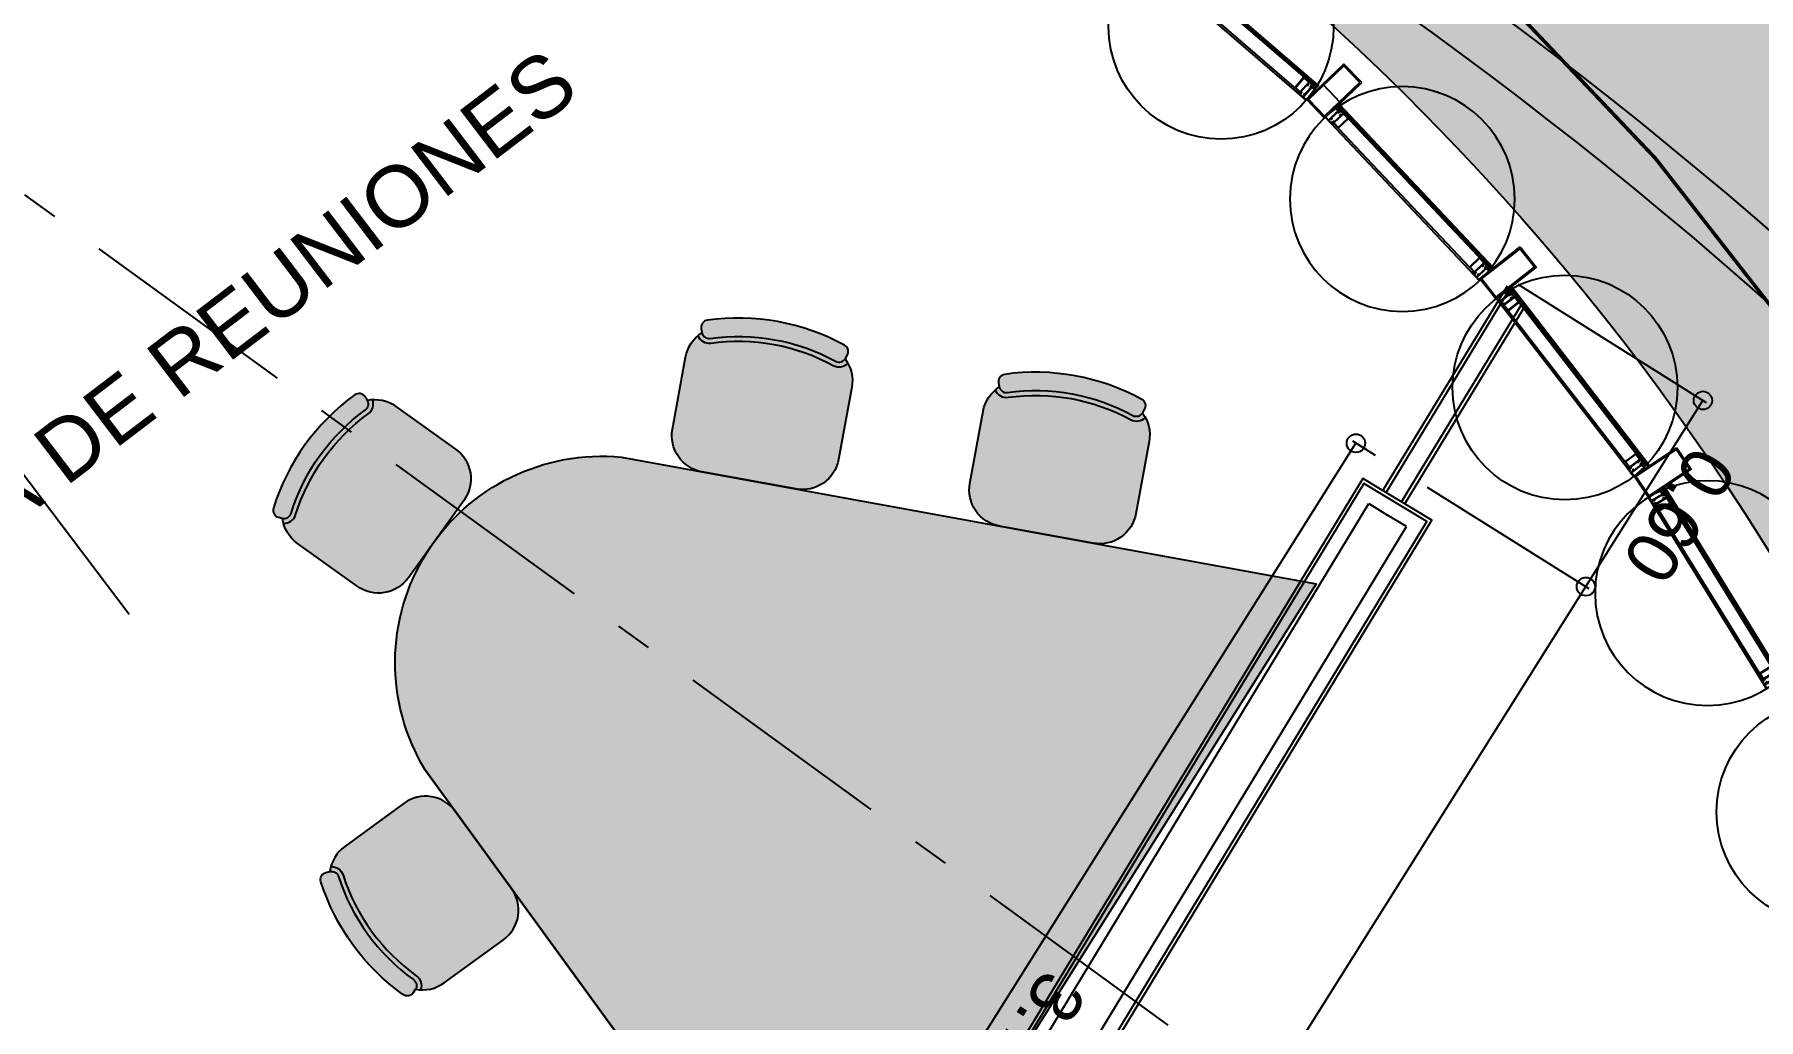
# Model space of a CAD drawing. Header units: millimetres. Extents: x 837300 to 838100, y 1173100 to 1173878.
# Drawn here: x 837879.922 to 837884.618, y 1173321.313 to 1173323.999 of the extents above; entities that cross this region are included whole.
import ezdxf

# ---------------------------------------------------------------- set-up
doc = ezdxf.new("R2010")
doc.units = ezdxf.units.MM
for name, pattern in [('HIDDEN', [0.375, 0.25, -0.125]), ('OLD-ANT-PLANTAS PROPUESTAS$0$KCIG-XR-ESTRUCTURA$0$ACAD_ISO10W100', [18, 12, -3, 0, -3]), ('OLD-ANT-PLANTAS PROPUESTAS$0$KCIG-XR-ESTRUCTURA$0$PHANTOM2', [1.25, 0.625, -0.125, 0.125, -0.125, 0.125, -0.125])]:
    doc.linetypes.add(name, pattern=pattern)
for name, color, linetype in [('.', 255, 'Continuous'), ('EE-CARPETA 51', 250, 'HIDDEN'), ('INT-MUEBLES', 251, 'Continuous'), ('INT-TEXTO', 3, 'Continuous'), ('INT-VIDRIO', 1, 'Continuous'), ('INT_COTAS 100', 2, 'Continuous'), ('INT_REVESTIMIENTO', 1, 'Continuous'), ('KCIG-AP-DW-XR-VENTANERIA$0$A-A PERFIL ESTRUCTURAL VENTANERIA', 1, 'Continuous'), ('OLD-ANT-PLANTAS PROPUESTAS$0$A-BORDE DE LOSA PERFIL IPE', 2, 'Continuous'), ('OLD-ANT-PLANTAS PROPUESTAS$0$A-EJES', 251, 'OLD-ANT-PLANTAS PROPUESTAS$0$KCIG-XR-ESTRUCTURA$0$ACAD_ISO10W100'), ('OLD-ANT-PLANTAS PROPUESTAS$0$A-ESTRUCTURA', 5, 'Continuous'), ('OLD-ANT-PLANTAS PROPUESTAS$0$A-FONDO_250', 250, 'Continuous'), ('OLD-ANT-PLANTAS PROPUESTAS$0$A-FONDO_253', 253, 'Continuous'), ('OLD-ANT-PLANTAS PROPUESTAS$0$KCIG-AP-DW-XR-VENTANERIA$0$A-A BORDILLO', 1, 'Continuous'), ('OLD-ANT-PLANTAS PROPUESTAS$0$KCIG-XR-ESTRUCTURA$0$A-estructura', 5, 'Continuous'), ('OLD-ANT-PLANTAS PROPUESTAS$0$KCIG-XR-ESTRUCTURA$0$G-LINEA DE EJE', 1, 'OLD-ANT-PLANTAS PROPUESTAS$0$KCIG-XR-ESTRUCTURA$0$PHANTOM2')]:
    doc.layers.add(name, color=color, linetype=linetype)
doc.styles.add('ARIAL', font='arial.ttf')
doc.styles.add('OLD-ANT-PLANTAS PROPUESTAS$0$2-100', font='arial.ttf', dxfattribs={"height": 0.26})
doc.dimstyles.new('Cotas100', dxfattribs={"dimtxt": 0.14, "dimasz": 0.1, "dimexe": 0.01, "dimexo": 0.01, "dimgap": 0.04, "dimtad": 1, "dimzin": 1, "dimdsep": 46, "dimtxsty": 'ARIAL', "dimblk": 'SMALL', "dimcen": 0.3, "dimclrd": 2, "dimclre": 2, "dimclrt": 1, "dimazin": 2, "dimtfac": 1, "dimtofl": 0, "dimtmove": 0, "dimatfit": 3, "dimldrblk": 'OBLIQUE', "dimfxl": 1, "dimtolj": 1, "dimlwd": -1, "dimlwe": -1, "dimarcsym": 0})
pattern_1 = [(360, (-849.747, 1687.621), (9e-16, 6.985), [5.08, -1.905]), (90, (-849.747, 1687.621), (-6.985, 9e-16), [5.08, -1.905])]
pattern_2 = [(9e-12, (-849.822, 1688.314), (-1e-12, 6.985), [5.08, -1.905]), (90, (-849.822, 1688.314), (-6.985, -1e-12), [5.08, -1.905])]
pattern_3 = [(9e-12, (-850.432, 1688.314), (-1e-12, 6.985), [5.08, -1.905]), (90, (-850.432, 1688.314), (-6.985, -1e-12), [5.08, -1.905])]

# ---------------------------------------------------------------- blocks, each defined once
blk = doc.blocks.new('_Small')
at = {"color": 0, "linetype": 'ByBlock', "lineweight": -2}
blk.add_circle((0, 0), 0.25, dxfattribs=at)
blk = doc.blocks.new('*D455')
at = {"layer": 'Defpoints', "color": 0, "transparency": 16777216}
for p in [(461.7727, 2.5641), (462.213, 2.2873), (459.8913, -0.6253, 0)]:
    blk.add_point(p, dxfattribs=at)
at = {"layer": 'INT_COTAS 100', "color": 2, "transparency": 16777216}
for p, q in [((461.7811, 2.5587), (462.2215, 2.282)), ((460.2436, -0.8467), (462.213, 2.2873)), ((459.8998, -0.6307), (460.2521, -0.8521))]:
    blk.add_line(p, q, dxfattribs=at)
at = {"layer": 'INT_COTAS 100', "color": 2, "transparency": 16777216, "xscale": 0.1, "yscale": 0.1, "zscale": 0.1}
for p, rotation in [((462.213, 2.2873), 57.85492769684576), ((460.2436, -0.8467), 237.8549276968458)]:
    blk.add_blockref('_Small', p, dxfattribs=dict(at, rotation=rotation))
at = {"layer": 'INT_COTAS 100', "color": 1, "transparency": 16777216, "insert": (461.3228, 0.661), "char_height": 0.14, "attachment_point": 5, "rotation": 237.8549, "style": 'ARIAL'}
blk.add_mtext('\\A1;3.70', dxfattribs=at)
blk = doc.blocks.new('_Oblique')
at = {"color": 0, "linetype": 'ByBlock', "lineweight": -2}
blk.add_line((-0.5, -0.5), (0.5, 0.5), dxfattribs=at)
blk = doc.blocks.new('*D456')
at = {"layer": 'Defpoints', "color": 0, "transparency": 16777216}
for p in [(462.0196, 3.1168, 0), (462.532, 2.7948), (461.7727, 2.5641, 0)]:
    blk.add_point(p, dxfattribs=at)
at = {"layer": 'INT_COTAS 100', "color": 2, "transparency": 16777216}
for p, q in [((462.028, 3.1115), (462.5404, 2.7895)), ((462.213, 2.2873), (462.532, 2.7948)), ((461.7811, 2.5587), (462.2215, 2.282))]:
    blk.add_line(p, q, dxfattribs=at)
at = {"layer": 'INT_COTAS 100', "color": 2, "transparency": 16777216, "xscale": 0.1, "yscale": 0.1, "zscale": 0.1}
for p, rotation in [((462.532, 2.7948), 57.85492769684576), ((462.213, 2.2873), 237.8549276968458)]:
    blk.add_blockref('_Small', p, dxfattribs=dict(at, rotation=rotation))
at = {"layer": 'INT_COTAS 100', "color": 1, "transparency": 16777216, "insert": (462.4669, 2.4818), "char_height": 0.14, "attachment_point": 5, "rotation": 237.8549, "style": 'ARIAL'}
blk.add_mtext('\\A1;0.60', dxfattribs=at)
blk = doc.blocks.new('*D459')
at = {"layer": 'Defpoints', "color": 0, "transparency": 16777216}
for p in [(461.5867, 2.6783), (461.6484, 2.6396, 0), (459.8396, -0.593, 0)]:
    blk.add_point(p, dxfattribs=at)
at = {"layer": 'INT_COTAS 100', "color": 2, "transparency": 16777216}
for p, q in [((459.6184, -0.454), (461.5867, 2.6783)), ((461.6399, 2.6449), (461.5783, 2.6837)), ((459.8312, -0.5877), (459.6099, -0.4486))]:
    blk.add_line(p, q, dxfattribs=at)
at = {"layer": 'INT_COTAS 100', "color": 2, "transparency": 16777216, "xscale": 0.1, "yscale": 0.1, "zscale": 0.1}
for p, rotation in [((461.5867, 2.6783), 57.85492771523883), ((459.6184, -0.454), 237.8549277152389)]:
    blk.add_blockref('_Small', p, dxfattribs=dict(at, rotation=rotation))
at = {"layer": 'INT_COTAS 100', "color": 1, "transparency": 16777216, "insert": (460.697, 1.0528), "char_height": 0.14, "attachment_point": 5, "rotation": 237.8549, "style": 'ARIAL'}
blk.add_mtext('\\A1;3.70', dxfattribs=at)
blk = doc.blocks.new('*D494')
at = {"layer": 'Defpoints', "color": 0, "transparency": 16777216}
for p in [(456.4178, 1.2469, 0), (458.1453, 0.8401), (458.0835, 0.5516)]:
    blk.add_point(p, dxfattribs=at)
at = {"layer": 'INT_COTAS 100', "color": 2, "transparency": 16777216}
for p, q in [((456.4157, 1.2371), (456.3464, 0.9137)), ((456.3485, 0.9235), (458.0835, 0.5516)), ((458.1432, 0.8303), (458.0814, 0.5418))]:
    blk.add_line(p, q, dxfattribs=at)
at = {"layer": 'INT_COTAS 100', "color": 2, "transparency": 16777216, "xscale": 0.1, "yscale": 0.1, "zscale": 0.1}
for p, rotation in [((456.3485, 0.9235), 167.900735937393), ((458.0835, 0.5516), 347.9007359373929)]:
    blk.add_blockref('_Small', p, dxfattribs=dict(at, rotation=rotation))
at = {"layer": 'INT_COTAS 100', "color": 1, "transparency": 16777216, "insert": (457.2391, 0.8454), "char_height": 0.14, "attachment_point": 5, "rotation": 347.9007, "style": 'ARIAL'}
blk.add_mtext('\\A1;1.77', dxfattribs=at)
blk = doc.blocks.new('OLD-ANT-PLANTAS PROPUESTAS$0$EJES EST.')
at = {"layer": 'OLD-ANT-PLANTAS PROPUESTAS$0$A-EJES', "ltscale": 0.05}
blk.add_lwpolyline([(2052.6139, -967.1956), (2061.9712, -967.3163), (2059.2315, -958.2935)], dxfattribs=at)
blk = doc.blocks.new('OLD-ANT-PLANTAS PROPUESTAS$0$KCIG-XR-ESTRUCTURA$0$col 2')
at = {"layer": 'OLD-ANT-PLANTAS PROPUESTAS$0$KCIG-XR-ESTRUCTURA$0$G-LINEA DE EJE', "ltscale": 2}
blk.add_lwpolyline([(-0.0048, -2.5948), (-0.0048, 2.5957)], dxfattribs=at)
blk = doc.blocks.new('OLD-ANT-PLANTAS PROPUESTAS$0$EST P2')
at = {"layer": 'OLD-ANT-PLANTAS PROPUESTAS$0$A-EJES'}
blk.add_blockref('OLD-ANT-PLANTAS PROPUESTAS$0$EJES EST.', (0, -490.2791), dxfattribs=at)
at = {"layer": 'OLD-ANT-PLANTAS PROPUESTAS$0$KCIG-XR-ESTRUCTURA$0$A-estructura'}
blk.add_blockref('OLD-ANT-PLANTAS PROPUESTAS$0$KCIG-XR-ESTRUCTURA$0$col 2', (2059.2315, -1448.5734), dxfattribs=at)
blk = doc.blocks.new('SILLA INTERLOCUTORA')
at = {"layer": 'INT-MUEBLES', "true_color": 0xffffff}
h = blk.add_hatch(color=7, dxfattribs=at)
h.paths.add_polyline_path([(0.0401, 0.2094, 0.424282), (0.0277, 0.1835), (0.0311, 0.1741, 0.404043), (0.0562, 0.162, -0.16096), (0.4038, 0.162, 0.404043), (0.4289, 0.1741), (0.4323, 0.1835, 0.424282), (0.4199, 0.2094, 0.161266)])
h.paths.add_polyline_path([(0.0562, 0.162, -0.386273), (0.0316, 0.1729, 0.034472), (0.0222, 0.1628, 0.339475), (0.0603, 0.1496, -0.16096), (0.3997, 0.1496, 0.339475), (0.4378, 0.1628, 0.034472), (0.4284, 0.1729, -0.386273), (0.4038, 0.162, 0.16096)])
h.paths.add_polyline_path([(0.46, 0.1, 0.17154), (0.4378, 0.1628, -0.339475), (0.3997, 0.1496, 0.16096), (0.0603, 0.1496, -0.339475), (0.0222, 0.1628, 0.17154), (0, 0.1), (0, -0.1, 0.414214), (0.1, -0.2), (0.36, -0.2, 0.414214), (0.46, -0.1)])
at = {"layer": 'INT-MUEBLES'}
blk.add_lwpolyline([(0.0401, 0.2094, -0.161266), (0.4199, 0.2094, -0.424282), (0.4323, 0.1835), (0.4289, 0.1741, -0.404043), (0.4038, 0.162, 0.16096), (0.0562, 0.162, -0.404043), (0.0311, 0.1741), (0.0277, 0.1835, -0.424282)], format="xyb", close=True, dxfattribs=at)
for points in [[(0.0316, 0.1729, 0.207238), (0, 0.1), (0, -0.1, 0.414214), (0.1, -0.2), (0.36, -0.2, 0.414214), (0.46, -0.1), (0.46, 0.1, 0.207238), (0.4284, 0.1729)], [(0.4378, 0.1628, -0.339475), (0.3997, 0.1496, 0.16096), (0.0603, 0.1496, -0.339475), (0.0222, 0.1628, -0.339475)]]:
    blk.add_lwpolyline(points, format="xyb", dxfattribs=at)
blk = doc.blocks.new('KCIG-AP-DW-XR-VENTANERIA$0$A-VENT PERFIL EST')
h = blk.add_hatch()
h.set_pattern_fill('ANGLE', color=255, angle=-37.1016)
h.set_pattern_definition(pattern_1)
h.paths.add_polyline_path([(-0.035, 0.14), (0.035, 0.14), (0.035, 0), (-0.035, 0)])
h = blk.add_hatch()
h.set_pattern_fill('ANGLE', color=251, angle=-37.1016)
h.set_pattern_definition(pattern_1)
h.paths.add_polyline_path([(-0.0315, 0.1365), (0.0315, 0.1365), (0.0315, 0.0035), (-0.0315, 0.0035)], flags=16)
h.paths.add_polyline_path([(-0.035, 0.14), (0.035, 0.14), (0.035, 0), (-0.035, 0)])
at = {"layer": 'KCIG-AP-DW-XR-VENTANERIA$0$A-A PERFIL ESTRUCTURAL VENTANERIA'}
for points in [[(-0.035, 0.14), (0.035, 0.14), (0.035, 0), (-0.035, 0)], [(-0.0315, 0.1365), (0.0315, 0.1365), (0.0315, 0.0035), (-0.0315, 0.0035)]]:
    blk.add_lwpolyline(points, close=True, dxfattribs=at)
blk = doc.blocks.new('KCIG-AP-DW-XR-VENTANERIA$0$A-VENT MOD VIDRIO 03')
h = blk.add_hatch()
h.set_pattern_fill('ANGLE', color=255, angle=-37.1016)
h.set_pattern_definition(pattern_2)
edge = h.paths.add_edge_path()
edge.add_line((0.0123, -0.01), (0.0119, -0.0103))
edge.add_line((0.0119, -0.0103), (0.0119, -0.0277))
edge.add_line((0.0119, -0.0277), (0.0123, -0.028))
edge.add_line((0.0123, -0.028), (0.0119, -0.0283))
edge.add_line((0.0119, -0.0283), (0.0119, -0.037))
edge.add_line((0.0119, -0.037), (0.001, -0.037))
edge.add_line((0.001, -0.037), (0.001, -0.035))
edge.add_line((0.001, -0.035), (0, -0.0357))
edge.add_line((0, -0.0357), (0, -0.0375))
edge.add_arc((0.0005, -0.0375), 0.0005, 180, 270)
edge.add_line((0.0005, -0.038), (0.015, -0.038))
edge.add_arc((0.015, -0.037), 0.001, 270, 360)
edge.add_line((0.016, -0.037), (0.016, -0.0347))
edge.add_line((0.016, -0.0347), (0.015, -0.0353))
edge.add_line((0.015, -0.0353), (0.015, -0.037))
edge.add_line((0.015, -0.037), (0.013, -0.037))
edge.add_line((0.013, -0.037), (0.013, -0.0085))
edge.add_line((0.013, -0.0085), (0.0148, -0.0085))
edge.add_line((0.0148, -0.0085), (0.0148, -0.0103))
edge.add_arc((0.0152, -0.0103), 0.0004, 180, 270)
edge.add_line((0.0152, -0.0107), (0.0154, -0.0107))
edge.add_arc((0.0154, -0.0103), 0.0004, 270, 360)
edge.add_line((0.0158, -0.0103), (0.0158, -0.0085))
edge.add_arc((0.0148, -0.0085), 0.001, 360, 450)
edge.add_line((0.0148, -0.0075), (0.013, -0.0075))
edge.add_line((0.013, -0.0075), (0.013, -0.0011))
edge.add_line((0.013, -0.0011), (0.0225, -0.0011))
edge.add_line((0.0225, -0.0011), (0.0225, -0.0025))
edge.add_arc((0.0235, -0.0025), 0.001, 180, 270)
edge.add_line((0.0235, -0.0035), (0.0251, -0.0035))
edge.add_line((0.0251, -0.0035), (0.0251, -0.0025))
edge.add_line((0.0251, -0.0025), (0.0235, -0.0025))
edge.add_line((0.0235, -0.0025), (0.0235, -0.0011))
edge.add_line((0.0235, -0.0011), (0.0298, -0.0011))
edge.add_line((0.0298, -0.0011), (0.0298, -0.0025))
edge.add_line((0.0298, -0.0025), (0.0282, -0.0025))
edge.add_line((0.0282, -0.0025), (0.0282, -0.0035))
edge.add_line((0.0282, -0.0035), (0.0298, -0.0035))
edge.add_arc((0.0298, -0.0025), 0.001, 270, 360)
edge.add_line((0.0308, -0.0025), (0.0308, -0.001))
edge.add_arc((0.0298, -0.001), 0.001, 0, 90)
edge.add_line((0.0298, 0), (0.0133, 0))
edge.add_line((0.0133, 0), (0.013, -0.0003))
edge.add_line((0.013, -0.0003), (0.0127, 0))
edge.add_line((0.0127, 0), (0.0005, 0))
edge.add_arc((0.0005, -0.0005), 0.0005, 90, 180)
edge.add_line((0, -0.0005), (0, -0.0023))
edge.add_line((0, -0.0023), (0.001, -0.003))
edge.add_line((0.001, -0.003), (0.001, -0.0011))
edge.add_line((0.001, -0.0011), (0.0119, -0.0011))
edge.add_line((0.0119, -0.0011), (0.0119, -0.0097))
edge.add_line((0.0119, -0.0097), (0.0123, -0.01))
h = blk.add_hatch()
h.set_pattern_fill('ANGLE', color=255, angle=-37.1016)
h.set_pattern_definition(pattern_3)
edge = h.paths.add_edge_path()
edge.add_line((0.6006, -0.01), (0.6009, -0.0103))
edge.add_line((0.6009, -0.0103), (0.6009, -0.0277))
edge.add_line((0.6009, -0.0277), (0.6006, -0.028))
edge.add_line((0.6006, -0.028), (0.6009, -0.0283))
edge.add_line((0.6009, -0.0283), (0.6009, -0.037))
edge.add_line((0.6009, -0.037), (0.6118, -0.037))
edge.add_line((0.6118, -0.037), (0.6118, -0.035))
edge.add_line((0.6118, -0.035), (0.6129, -0.0357))
edge.add_line((0.6129, -0.0357), (0.6129, -0.0375))
edge.add_arc((0.6124, -0.0375), 0.0005, -90, 0, ccw=False)
edge.add_line((0.6124, -0.038), (0.5979, -0.038))
edge.add_arc((0.5979, -0.037), 0.001, 180, 270, ccw=False)
edge.add_line((0.5969, -0.037), (0.5969, -0.0347))
edge.add_line((0.5969, -0.0347), (0.5979, -0.0353))
edge.add_line((0.5979, -0.0353), (0.5979, -0.037))
edge.add_line((0.5979, -0.037), (0.5999, -0.037))
edge.add_line((0.5999, -0.037), (0.5999, -0.0085))
edge.add_line((0.5999, -0.0085), (0.5981, -0.0085))
edge.add_line((0.5981, -0.0085), (0.5981, -0.0103))
edge.add_arc((0.5977, -0.0103), 0.0004, -90, 0, ccw=False)
edge.add_line((0.5977, -0.0107), (0.5975, -0.0107))
edge.add_arc((0.5975, -0.0103), 0.0004, 180, 270, ccw=False)
edge.add_line((0.5971, -0.0103), (0.5971, -0.0085))
edge.add_arc((0.5981, -0.0085), 0.001, 90, 180, ccw=False)
edge.add_line((0.5981, -0.0075), (0.5999, -0.0075))
edge.add_line((0.5999, -0.0075), (0.5999, -0.0011))
edge.add_line((0.5999, -0.0011), (0.5904, -0.0011))
edge.add_line((0.5904, -0.0011), (0.5904, -0.0025))
edge.add_arc((0.5894, -0.0025), 0.001, -90, 0, ccw=False)
edge.add_line((0.5894, -0.0035), (0.5877, -0.0035))
edge.add_line((0.5877, -0.0035), (0.5877, -0.0025))
edge.add_line((0.5877, -0.0025), (0.5894, -0.0025))
edge.add_line((0.5894, -0.0025), (0.5894, -0.0011))
edge.add_line((0.5894, -0.0011), (0.5831, -0.0011))
edge.add_line((0.5831, -0.0011), (0.5831, -0.0025))
edge.add_line((0.5831, -0.0025), (0.5847, -0.0025))
edge.add_line((0.5847, -0.0025), (0.5847, -0.0035))
edge.add_line((0.5847, -0.0035), (0.5831, -0.0035))
edge.add_arc((0.5831, -0.0025), 0.001, 180, 270, ccw=False)
edge.add_line((0.5821, -0.0025), (0.5821, -0.001))
edge.add_arc((0.5831, -0.001), 0.001, 90, 180, ccw=False)
edge.add_line((0.5831, 0), (0.5996, 0))
edge.add_line((0.5996, 0), (0.5999, -0.0003))
edge.add_line((0.5999, -0.0003), (0.6002, 0))
edge.add_line((0.6002, 0), (0.6124, 0))
edge.add_arc((0.6124, -0.0005), 0.0005, 0, 90, ccw=False)
edge.add_line((0.6129, -0.0005), (0.6129, -0.0023))
edge.add_line((0.6129, -0.0023), (0.6118, -0.003))
edge.add_line((0.6118, -0.003), (0.6118, -0.0011))
edge.add_line((0.6118, -0.0011), (0.6009, -0.0011))
edge.add_line((0.6009, -0.0011), (0.6009, -0.0097))
edge.add_line((0.6009, -0.0097), (0.6006, -0.01))
h = blk.add_hatch()
h.set_pattern_fill('ANSI31', color=251, scale=0.001, angle=-37.1016)
h.set_pattern_definition([(45, (-849.8819873, 1687.5950843), (-0.0022450640303, 0.0022450640303), [])])
h.paths.add_polyline_path([(0.0014, -0.0461), (0.0014, -0.0521), (0.6114, -0.0521), (0.6114, -0.0461)])
h = blk.add_hatch()
h.set_pattern_fill('ANGLE', color=255, angle=-37.1016)
h.set_pattern_definition(pattern_2)
h.paths.add_polyline_path([(0.008, -0.0434), (0.027, -0.0434), (0.027, -0.0461), (0.008, -0.0461)])
edge = h.paths.add_edge_path()
edge.add_line((0.0145, -0.0414), (0.0145, -0.0421))
edge.add_line((0.0145, -0.0421), (0.0105, -0.0421))
edge.add_line((0.0105, -0.0421), (0.0105, -0.0414))
edge.add_line((0.0105, -0.0414), (0.0108, -0.0414))
edge.add_arc((0.0106, -0.0406), 0.000773, 288.4465, 410.8489)
edge.add_arc((0.0074, -0.0437), 0.00517, 44.735, 81.8415)
edge.add_arc((0.0082, -0.0383), 0.000248, 90, 256.2569, ccw=False)
edge.add_arc((0.0089, -0.0439), 0.00591, 51.8359, 96.6051, ccw=False)
edge.add_arc((0.0162, -0.0439), 0.00591, 83.3948, 128.1641, ccw=False)
edge.add_arc((0.0168, -0.0383), 0.000248, -76.2568, 90, ccw=False)
edge.add_arc((0.0176, -0.0437), 0.00519, 98.2241, 135.1993)
edge.add_arc((0.0144, -0.0406), 0.000769, 128.6335, 252.0712)
edge.add_line((0.0142, -0.0414), (0.0145, -0.0414))
edge.add_line((0.0145, -0.0414), (0.0142, -0.0414))
edge.add_line((0.0142, -0.0414), (0.0145, -0.0414))
edge = h.paths.add_edge_path()
edge.add_line((0.0246, -0.0018), (0.0246, -0.0011))
edge.add_line((0.0246, -0.0011), (0.0287, -0.0011))
edge.add_line((0.0287, -0.0011), (0.0287, -0.0018))
edge.add_line((0.0287, -0.0018), (0.0283, -0.0018))
edge.add_arc((0.0286, -0.0025), 0.000773, 108.4464, 230.8489)
edge.add_arc((0.0318, 0.0005), 0.00517, 224.735, 261.8415)
edge.add_arc((0.031, -0.0048), 0.000248, -90, 76.2568, ccw=False)
edge.add_arc((0.0303, 0.0008), 0.00591, 231.8359, 276.6051, ccw=False)
edge.add_arc((0.023, 0.0008), 0.00591, 263.3949, 308.1641, ccw=False)
edge.add_arc((0.0223, -0.0048), 0.000248, 103.7431, 270, ccw=False)
edge.add_arc((0.0215, 0.0005), 0.00519, 278.2241, 315.1993)
edge.add_arc((0.0247, -0.0025), 0.000769, 308.6335, 432.0712)
edge.add_line((0.025, -0.0018), (0.0246, -0.0018))
edge.add_line((0.0246, -0.0018), (0.025, -0.0018))
edge.add_line((0.025, -0.0018), (0.0246, -0.0018))
h = blk.add_hatch()
h.set_pattern_fill('ANGLE', color=255, angle=-37.1016)
h.set_pattern_definition(pattern_2)
edge = h.paths.add_edge_path()
edge.add_line((0.5898, -0.0054), (0.5898, -0.0087))
edge.add_line((0.5898, -0.0087), (0.5884, -0.0078))
edge.add_line((0.5884, -0.0078), (0.5884, -0.0067))
edge.add_line((0.5884, -0.0067), (0.5868, -0.0067))
edge.add_line((0.5868, -0.0067), (0.5868, -0.0349))
edge.add_line((0.5868, -0.0349), (0.5886, -0.0349))
edge.add_line((0.5886, -0.0349), (0.5886, -0.0331))
edge.add_arc((0.589, -0.0331), 0.0004, 90, 180, ccw=False)
edge.add_line((0.589, -0.0327), (0.5894, -0.0327))
edge.add_arc((0.5894, -0.0331), 0.0004, 0, 90, ccw=False)
edge.add_line((0.5898, -0.0331), (0.5898, -0.0354))
edge.add_arc((0.589, -0.0354), 0.0008, 270, 360, ccw=False)
edge.add_line((0.589, -0.0362), (0.5868, -0.0362))
edge.add_line((0.5868, -0.0362), (0.5868, -0.0421))
edge.add_line((0.5868, -0.0421), (0.5959, -0.0421))
edge.add_line((0.5959, -0.0421), (0.5971, -0.0402))
edge.add_line((0.5971, -0.0402), (0.5985, -0.0402))
edge.add_line((0.5985, -0.0402), (0.5973, -0.0421))
edge.add_line((0.5973, -0.0421), (0.6034, -0.0421))
edge.add_line((0.6034, -0.0421), (0.6021, -0.0402))
edge.add_line((0.6021, -0.0402), (0.6036, -0.0402))
edge.add_line((0.6036, -0.0402), (0.6048, -0.0421))
edge.add_line((0.6048, -0.0421), (0.6048, -0.0434))
edge.add_line((0.6048, -0.0434), (0.008, -0.0434))
edge.add_line((0.008, -0.0434), (0.008, -0.0421))
edge.add_line((0.008, -0.0421), (0.0093, -0.0402))
edge.add_line((0.0093, -0.0402), (0.0107, -0.0402))
edge.add_line((0.0107, -0.0402), (0.0095, -0.0421))
edge.add_line((0.0095, -0.0421), (0.0156, -0.0421))
edge.add_line((0.0156, -0.0421), (0.0143, -0.0402))
edge.add_line((0.0143, -0.0402), (0.0157, -0.0402))
edge.add_line((0.0157, -0.0402), (0.017, -0.0421))
edge.add_line((0.017, -0.0421), (0.026, -0.0421))
edge.add_line((0.026, -0.0421), (0.026, -0.0362))
edge.add_line((0.026, -0.0362), (0.0238, -0.0362))
edge.add_arc((0.0238, -0.0354), 0.0008, 180, 270, ccw=False)
edge.add_line((0.023, -0.0354), (0.023, -0.0331))
edge.add_arc((0.0234, -0.0331), 0.0004, 90, 180, ccw=False)
edge.add_line((0.0234, -0.0327), (0.0238, -0.0327))
edge.add_arc((0.0238, -0.0331), 0.0004, 0, 90, ccw=False)
edge.add_line((0.0242, -0.0331), (0.0242, -0.0349))
edge.add_line((0.0242, -0.0349), (0.026, -0.0349))
edge.add_line((0.026, -0.0349), (0.026, -0.0067))
edge.add_line((0.026, -0.0067), (0.0244, -0.0067))
edge.add_line((0.0244, -0.0067), (0.0244, -0.0078))
edge.add_line((0.0244, -0.0078), (0.023, -0.0087))
edge.add_line((0.023, -0.0087), (0.023, -0.0054))
edge.add_line((0.023, -0.0054), (0.5898, -0.0054))
h = blk.add_hatch()
h.set_pattern_fill('ANGLE', color=255, angle=-37.1016)
h.set_pattern_definition(pattern_3)
h.paths.add_polyline_path([(0.6048, -0.0434), (0.5858, -0.0434), (0.5858, -0.0461), (0.6048, -0.0461)])
edge = h.paths.add_edge_path()
edge.add_line((0.5983, -0.0414), (0.5983, -0.0421))
edge.add_line((0.5983, -0.0421), (0.6024, -0.0421))
edge.add_line((0.6024, -0.0421), (0.6024, -0.0414))
edge.add_line((0.6024, -0.0414), (0.602, -0.0414))
edge.add_arc((0.6023, -0.0406), 0.000773, 129.1511, 251.5536, ccw=False)
edge.add_arc((0.6055, -0.0437), 0.00517, 98.1585, 135.265, ccw=False)
edge.add_arc((0.6047, -0.0383), 0.000248, 283.7431, 449.9999)
edge.add_arc((0.604, -0.0439), 0.00591, 83.3948, 128.1641)
edge.add_arc((0.5967, -0.0439), 0.00591, 51.8359, 96.6051)
edge.add_arc((0.596, -0.0383), 0.000248, 90, 256.2568)
edge.add_arc((0.5952, -0.0437), 0.00519, 44.8007, 81.7759, ccw=False)
edge.add_arc((0.5984, -0.0406), 0.000769, -72.0712, 51.3665, ccw=False)
edge.add_line((0.5987, -0.0414), (0.5983, -0.0414))
edge.add_line((0.5983, -0.0414), (0.5987, -0.0414))
edge.add_line((0.5987, -0.0414), (0.5983, -0.0414))
edge = h.paths.add_edge_path()
edge.add_line((0.5882, -0.0018), (0.5882, -0.0011))
edge.add_line((0.5882, -0.0011), (0.5842, -0.0011))
edge.add_line((0.5842, -0.0011), (0.5842, -0.0018))
edge.add_line((0.5842, -0.0018), (0.5845, -0.0018))
edge.add_arc((0.5843, -0.0025), 0.000773, -50.8489, 71.5535, ccw=False)
edge.add_arc((0.5811, 0.0005), 0.00517, 278.1585, 315.265, ccw=False)
edge.add_arc((0.5819, -0.0048), 0.000248, 103.7431, 269.9999)
edge.add_arc((0.5826, 0.0008), 0.00591, 263.3948, 308.1641)
edge.add_arc((0.5899, 0.0008), 0.00591, 231.8359, 276.6051)
edge.add_arc((0.5905, -0.0048), 0.000248, 270, 436.2568)
edge.add_arc((0.5913, 0.0005), 0.00519, 224.8007, 261.7759, ccw=False)
edge.add_arc((0.5881, -0.0025), 0.000769, 107.9288, 231.3666, ccw=False)
edge.add_line((0.5879, -0.0018), (0.5882, -0.0018))
edge.add_line((0.5882, -0.0018), (0.5879, -0.0018))
edge.add_line((0.5879, -0.0018), (0.5882, -0.0018))
at = {"color": 2}
for points in [[(0.0123, -0.01), (0.0119, -0.0103), (0.0119, -0.0277), (0.0123, -0.028), (0.0119, -0.0283), (0.0119, -0.037), (0.001, -0.037), (0.001, -0.035), (0, -0.0357), (0, -0.0375, 0.414214), (0.0005, -0.038), (0.015, -0.038, 0.414214), (0.016, -0.037), (0.016, -0.0347), (0.015, -0.0353), (0.015, -0.037), (0.013, -0.037), (0.013, -0.0085), (0.0148, -0.0085), (0.0148, -0.0103, 0.414214), (0.0152, -0.0107), (0.0154, -0.0107, 0.414214), (0.0158, -0.0103), (0.0158, -0.0085, 0.414214), (0.0148, -0.0075), (0.013, -0.0075), (0.013, -0.0011), (0.0225, -0.0011), (0.0225, -0.0025, 0.414214), (0.0235, -0.0035), (0.0251, -0.0035), (0.0251, -0.0025), (0.0235, -0.0025), (0.0235, -0.0011), (0.0298, -0.0011), (0.0298, -0.0025), (0.0282, -0.0025), (0.0282, -0.0035), (0.0298, -0.0035, 0.414214), (0.0308, -0.0025), (0.0308, -0.001, 0.414214), (0.0298, 0), (0.0133, 0), (0.013, -0.0003), (0.0127, 0), (0.0005, 0, 0.414214), (0, -0.0005), (0, -0.0023), (0.001, -0.003), (0.001, -0.0011), (0.0119, -0.0011), (0.0119, -0.0097)], [(0.6006, -0.01), (0.6009, -0.0103), (0.6009, -0.0277), (0.6006, -0.028), (0.6009, -0.0283), (0.6009, -0.037), (0.6118, -0.037), (0.6118, -0.035), (0.6129, -0.0357), (0.6129, -0.0375, -0.414214), (0.6124, -0.038), (0.5979, -0.038, -0.414214), (0.5969, -0.037), (0.5969, -0.0347), (0.5979, -0.0353), (0.5979, -0.037), (0.5999, -0.037), (0.5999, -0.0085), (0.5981, -0.0085), (0.5981, -0.0103, -0.414214), (0.5977, -0.0107), (0.5975, -0.0107, -0.414214), (0.5971, -0.0103), (0.5971, -0.0085, -0.414214), (0.5981, -0.0075), (0.5999, -0.0075), (0.5999, -0.0011), (0.5904, -0.0011), (0.5904, -0.0025, -0.414214), (0.5894, -0.0035), (0.5877, -0.0035), (0.5877, -0.0025), (0.5894, -0.0025), (0.5894, -0.0011), (0.5831, -0.0011), (0.5831, -0.0025), (0.5847, -0.0025), (0.5847, -0.0035), (0.5831, -0.0035, -0.414214), (0.5821, -0.0025), (0.5821, -0.001, -0.414214), (0.5831, 0), (0.5996, 0), (0.5999, -0.0003), (0.6002, 0), (0.6124, 0, -0.414214), (0.6129, -0.0005), (0.6129, -0.0023), (0.6118, -0.003), (0.6118, -0.0011), (0.6009, -0.0011), (0.6009, -0.0097)]]:
    blk.add_lwpolyline(points, format="xyb", close=True, dxfattribs=at)
at = {"color": 4}
blk.add_lwpolyline([(0.0014, -0.0461), (0.0014, -0.0521), (0.6114, -0.0521), (0.6114, -0.0461)], close=True, dxfattribs=at)
at = {"color": 253}
for points in [[(0.0145, -0.0414), (0.0145, -0.0421), (0.0105, -0.0421), (0.0105, -0.0414), (0.0108, -0.0414, 0.591413), (0.0111, -0.04, 0.163337), (0.0081, -0.0386, -0.886725), (0.0082, -0.0381, -0.197866), (0.0125, -0.0393, -0.197866), (0.0168, -0.0381, -0.886725), (0.0169, -0.0386, 0.162749), (0.014, -0.04, 0.597526), (0.0142, -0.0414), (0.0145, -0.0414), (0.0142, -0.0414)], [(0.0246, -0.0018), (0.0246, -0.0011), (0.0287, -0.0011), (0.0287, -0.0018), (0.0283, -0.0018, 0.591413), (0.0281, -0.0031, 0.163337), (0.031, -0.0046, -0.886725), (0.031, -0.0051, -0.197866), (0.0267, -0.0039, -0.197866), (0.0223, -0.0051, -0.886725), (0.0223, -0.0046, 0.162749), (0.0252, -0.0031, 0.597526), (0.025, -0.0018), (0.0246, -0.0018), (0.025, -0.0018)], [(0.5882, -0.0018), (0.5882, -0.0011), (0.5842, -0.0011), (0.5842, -0.0018), (0.5845, -0.0018, -0.591413), (0.5848, -0.0031, -0.163337), (0.5818, -0.0046, 0.886725), (0.5819, -0.0051, 0.197866), (0.5862, -0.0039, 0.197866), (0.5905, -0.0051, 0.886725), (0.5906, -0.0046, -0.162749), (0.5877, -0.0031, -0.597526), (0.5879, -0.0018), (0.5882, -0.0018), (0.5879, -0.0018)], [(0.5983, -0.0414), (0.5983, -0.0421), (0.6024, -0.0421), (0.6024, -0.0414), (0.602, -0.0414, -0.591413), (0.6018, -0.04, -0.163337), (0.6047, -0.0386, 0.886725), (0.6047, -0.0381, 0.197866), (0.6003, -0.0393, 0.197866), (0.596, -0.0381, 0.886725), (0.596, -0.0386, -0.162749), (0.5989, -0.04, -0.597526), (0.5987, -0.0414), (0.5983, -0.0414), (0.5987, -0.0414)]]:
    blk.add_lwpolyline(points, format="xyb", close=True, dxfattribs=at)
at = {"color": 2}
blk.add_lwpolyline([(0.5898, -0.0054), (0.5898, -0.0087), (0.5884, -0.0078), (0.5884, -0.0067), (0.5868, -0.0067), (0.5868, -0.0349), (0.5886, -0.0349), (0.5886, -0.0331, -0.414213), (0.589, -0.0327), (0.5894, -0.0327, -0.414214), (0.5898, -0.0331), (0.5898, -0.0354, -0.414214), (0.589, -0.0362), (0.5868, -0.0362), (0.5868, -0.0421), (0.5959, -0.0421), (0.5971, -0.0402), (0.5985, -0.0402), (0.5973, -0.0421), (0.6034, -0.0421), (0.6021, -0.0402), (0.6036, -0.0402), (0.6048, -0.0421), (0.6048, -0.0434), (0.008, -0.0434), (0.008, -0.0421), (0.0093, -0.0402), (0.0107, -0.0402), (0.0095, -0.0421), (0.0156, -0.0421), (0.0143, -0.0402), (0.0157, -0.0402), (0.017, -0.0421), (0.026, -0.0421), (0.026, -0.0362), (0.0238, -0.0362, -0.414214), (0.023, -0.0354), (0.023, -0.0331, -0.414214), (0.0234, -0.0327), (0.0238, -0.0327, -0.414213), (0.0242, -0.0331), (0.0242, -0.0349), (0.026, -0.0349), (0.026, -0.0067), (0.0244, -0.0067), (0.0244, -0.0078), (0.023, -0.0087), (0.023, -0.0054), (0.5898, -0.0054)], format="xyb", dxfattribs=at)
at = {"color": 253}
for points in [[(0.008, -0.0434), (0.027, -0.0434), (0.027, -0.0461), (0.008, -0.0461)], [(0.6048, -0.0434), (0.5858, -0.0434), (0.5858, -0.0461), (0.6048, -0.0461)]]:
    blk.add_lwpolyline(points, close=True, dxfattribs=at)
at = {"color": 2}
for points in [[(0.0447, -0.0421), (0.0273, -0.0421), (0.0273, -0.0067), (0.0447, -0.0067)], [(0.5681, -0.0421), (0.5855, -0.0421), (0.5855, -0.0067), (0.5681, -0.0067)]]:
    blk.add_lwpolyline(points, close=True, dxfattribs=at)
for points in [[(0.046, -0.0434), (0.046, -0.0054)], [(0.5668, -0.0434), (0.5668, -0.0054)]]:
    blk.add_lwpolyline(points, dxfattribs=at)
at = {"layer": 'Defpoints'}
blk.add_lwpolyline([(0, 0), (0.6129, 0)], dxfattribs=at)
blk.add_circle((0.3064, 0), 0.3064, dxfattribs=at)
blk = doc.blocks.new('COTAS PP1')
at = {"layer": 'INT_COTAS 100'}
for base, p1, p2, angle, picture, middle in [((462.532, 2.7948), (461.7727, 2.5641, 0), (462.0196, 3.1168, 0), 237.8549, '*D456', (462.4669, 2.4818)), ((461.5867, 2.6783), (459.8396, -0.593, 0), (461.6484, 2.6396, 0), 237.8549, '*D459', (460.697, 1.0528)), ((462.213, 2.2873), (459.8913, -0.6253, 0), (461.7727, 2.5641), 237.8549, '*D455', (461.3228, 0.661)), ((458.0835, 0.5516), (456.4178, 1.2469, 0), (458.1453, 0.8401), 167.9007, '*D494', (457.2391, 0.8454))]:
    dim = blk.add_linear_dim(base=base, p1=p1, p2=p2, angle=angle, dimstyle='Cotas100', override={"dimtmove": 1}, dxfattribs=at)
    dim.commit()
    dim.dimension.update_dxf_attribs({"geometry": picture, "text_midpoint": middle})

msp = doc.modelspace()

# ---------------------------------------------------------------- hatches: boundary and pattern name
at = {"layer": '.', "true_color": 0xffffff}
h = msp.add_hatch(color=7, dxfattribs=at)
h.dxf.hatch_style = 1
edge = h.paths.add_edge_path()
edge.add_line((837882.1165, 1173320.4389), (837880.9856, 1173321.9948))
edge.add_arc((837881.4667, 1173322.2863), 0.5626, 84.4609, 211.2104, ccw=False)
edge.add_line((837881.521, 1173322.8463), (837883.4133, 1173322.5011))
edge.add_line((837883.4133, 1173322.5011), (837882.1165, 1173320.4389))
at = {"layer": 'OLD-ANT-PLANTAS PROPUESTAS$0$A-FONDO_250'}
h = msp.add_hatch(dxfattribs=at)
h.set_pattern_fill('AR-SAND', color=256, scale=0.0025, angle=-0.0002)
h.set_pattern_definition([(37.499821, (837224.82192, 1174073.10164), (-0.003999696, 0.122353322), [0, -0.09652, 0, -0.10795, 0, -0.1031875]), (7.49982, (837224.82192, 1174073.10164), (0.11238138, 0.179205924), [0, -0.05207, 0, -0.086995, 0, -0.0333375]), (327.499821, (837224.74381, 1174073.10164), (0.197748094, 0.000358678), [0, -0.03175, 0, -0.1143, 0, -0.149225]), (317.49982, (837224.74381, 1174073.10164), (0.190889287, 0.055731734), [0, -0.015875, 0, -0.07493, 0, -0.085725])])
edge = h.paths.add_edge_path()
edge.add_arc((837878.6247, 1173318.3444), 6.4447, 268.41296, 292.31143, ccw=False)
edge.add_arc((837879.2527, 1173323.813), 11.938, 266.1264, 300.92186)
edge.add_arc((837882.6448, 1173318.3316), 5.4934, 299.9493, 341.0484)
edge.add_arc((837882.55, 1173318.462), 5.6261, 340.1061, 393.5595)
edge.add_arc((837878.0491, 1173314.5954), 11.5376, 37.20684, 67.9566)
edge.add_arc((837878.0435, 1173314.6365), 11.5016, 67.85382, 83.41373)
edge.add_line((837879.3627, 1173326.0622), (837879.3596, 1173326.0095))
edge.add_arc((837866.3504, 1173284.2637), 43.7259, 70.87473, 72.69143, ccw=False)
edge.add_arc((837878.7933, 1173318.9359), 6.9021, 39.15365, 74.16654, ccw=False)
edge.add_arc((837878.8027, 1173318.9611), 6.8789, -4.54589, 39.04021, ccw=False)
edge.add_arc((837878.4552, 1173319.1335), 7.2404, 291.1814, 354.31189, ccw=False)
at = {"layer": 'OLD-ANT-PLANTAS PROPUESTAS$0$A-FONDO_253'}
h = msp.add_hatch(color=256, dxfattribs=at)
h.dxf.hatch_style = 1
edge = h.paths.add_edge_path(flags=16)
edge.add_arc((837846.5301, 1173295.9539), 7.5868, 283.24708, 358.05936, ccw=False)
edge.add_arc((837850.9885, 1173281.9328), 7.1719, 112.28617, 191.82687)
edge.add_arc((837834.7347, 1173278.7898), 9.3844, -50.43584, 10.26977, ccw=False)
edge.add_arc((837836.7502, 1173276.3917), 6.2521, 215.49265, 309.32323, ccw=False)
edge.add_arc((837839.3233, 1173278.1782), 9.3844, 124.2365, 215.25171, ccw=False)
edge.add_arc((837831.606, 1173289.3927), 4.2293, 305.1934, 455.5205)
edge.add_arc((837830.0952, 1173303.8802), 10.337, 219.23687, 276.13054, ccw=False)
edge.add_arc((837827.4308, 1173301.6876), 6.8864, 124.75996, 219.12947, ccw=False)
edge.add_arc((837829.3822, 1173298.8418), 10.337, 56.26131, 124.65256, ccw=False)
edge.add_arc((837840.804, 1173317.2321), 11.3224, 239.88657, 421.47065)
edge.add_arc((837858.6597, 1173341.4001), 18.8991, 173.43872, 228.80264, ccw=False)
edge.add_arc((837850.1752, 1173342.3759), 10.3588, 80.76479, 173.43812, ccw=False)
edge.add_arc((837848.8044, 1173333.9463), 18.8991, 8.12746, 80.7642, ccw=False)
edge.add_arc((837881.8451, 1173340.7768), 14.9226, 196.18157, 260.44966)
edge.add_arc((837878.036, 1173314.5823), 11.556, 37.21916, 83.37462, ccw=False)
edge.add_arc((837882.5177, 1173318.45), 5.6597, -57.8326, 33.4794, ccw=False)
edge.add_arc((837879.2428, 1173323.8339), 11.961, 260.10736, 301.71618, ccw=False)
edge.add_arc((837872.6989, 1173296.5677), 16.1206, 73.83152, 104.33831)
edge.add_arc((837874.2834, 1173292.5474), 20.4152, 105.85279, 171.12519)
edge = h.paths.add_edge_path()
edge.add_arc((837846.5301, 1173295.9539), 7.7368, 283.33578, 357.9916, ccw=False)
edge.add_arc((837850.9885, 1173281.9328), 7.0219, 112.38194, 191.84335)
edge.add_arc((837834.7347, 1173278.7898), 9.5344, -50.43773, 10.28213, ccw=False)
edge.add_arc((837836.7502, 1173276.3917), 6.4021, 215.48982, 309.32606, ccw=False)
edge.add_arc((837839.3233, 1173278.1782), 9.5344, 124.24413, 215.2536, ccw=False)
edge.add_arc((837831.606, 1173289.3927), 4.0793, 305.2108, 455.5094)
edge.add_arc((837830.0952, 1173303.8802), 10.487, 219.2361, 276.12613, ccw=False)
edge.add_arc((837827.4308, 1173301.6876), 7.0364, 124.75882, 219.13062, ccw=False)
edge.add_arc((837829.3822, 1173298.8418), 10.487, 56.28743, 124.65333, ccw=False)
edge.add_arc((837840.804, 1173317.2321), 11.1724, 239.91074, 421.55559)
edge.add_arc((837858.6597, 1173341.4001), 19.0491, 173.43872, 228.85298, ccw=False)
edge.add_arc((837850.1752, 1173342.3759), 10.5088, 80.76479, 173.43813, ccw=False)
edge.add_arc((837848.8044, 1173333.9463), 19.0491, 8.15937, 80.7642, ccw=False)
edge.add_arc((837881.8451, 1173340.7768), 14.7726, 196.22235, 260.43489)
edge.add_arc((837878.036, 1173314.5823), 11.706, 37.19528, 83.35576, ccw=False)
edge.add_arc((837882.5177, 1173318.45), 5.8097, -57.83845, 33.52785, ccw=False)
edge.add_arc((837879.2428, 1173323.8339), 12.111, 260.06824, 301.71896, ccw=False)
edge.add_arc((837872.6989, 1173296.5677), 15.9706, 73.80218, 104.33121)
edge.add_arc((837874.2834, 1173292.5474), 20.2652, 105.8584, 171.09967)

# ---------------------------------------------------------------- linework, layer by layer
at = {"color": 5}
for p, q in [((837881.72, 1173319.6877, 0), (837883.5566, 1173322.7198, 0)), ((837883.5566, 1173322.7198, 0), (837883.6079, 1173322.6887, 0)), ((837881.8227, 1173319.6256, 0), (837883.6592, 1173322.6576, 0)), ((837883.6592, 1173322.6576, 0), (837883.6079, 1173322.6887, 0))]:
    msp.add_line(p, q, dxfattribs=at)
at = {"layer": 'EE-CARPETA 51', "lineweight": 0, "const_width": 0.01}
msp.add_lwpolyline([(837872.7304, 1173329.1383, 0.126094), (837879.4717, 1173326.1515, -1.076714), (837877.1725, 1173311.8939, 0.062926), (837873.2464, 1173312.5264, 0.062926)], format="xyb", dxfattribs=at)
at = {"layer": 'INT-MUEBLES'}
for p, q in [((837881.521, 1173322.8463, 0), (837883.4133, 1173322.5011, 0)), ((837880.9856, 1173321.9948, 0), (837882.1165, 1173320.4389, 0))]:
    msp.add_line(p, q, dxfattribs=at)
at = {"layer": 'INT-MUEBLES', "elevation": 0}
msp.add_lwpolyline([(837882.1165, 1173320.4389), (837880.9856, 1173321.9948, -0.617308), (837881.521, 1173322.8463), (837883.4133, 1173322.5011), (837882.1165, 1173320.4389)], format="xyb", dxfattribs=at)
at = {"layer": 'INT-VIDRIO'}
for p, q in [((837883.595, 1173322.7551, 0), (837883.9343, 1173323.3134, 0)), ((837883.6036, 1173322.7499, 0), (837883.9411, 1173323.3053, 0)), ((837883.6458, 1173322.7243, 0), (837883.9746, 1173323.2653, 0)), ((837883.6543, 1173322.7191, 0), (837883.9813, 1173323.2572, 0))]:
    msp.add_line(p, q, dxfattribs=at)
at = {"layer": 'INT_REVESTIMIENTO', "extrusion": (3.00031e-09, -3.86582e-09, 1), "elevation": 0}
for points in [[(837881.6514, 1173319.6711), (837881.8394, 1173319.5569), (837883.7279, 1173322.6744), (837883.5399, 1173322.7886)], [(837881.6652, 1173319.6745), (837881.8361, 1173319.5706), (837883.7142, 1173322.671), (837883.5433, 1173322.7749)]]:
    msp.add_lwpolyline(points, close=True, dxfattribs=at)
at = {"layer": 'OLD-ANT-PLANTAS PROPUESTAS$0$A-BORDE DE LOSA PERFIL IPE'}
for points in [[(837854.2622, 1173295.6828, -0.33778), (837848.3147, 1173288.4257, 0.361311), (837844.116, 1173280.4916, -0.271319), (837840.8074, 1173271.4394, -0.433963), (837831.5374, 1173272.6749, -0.419383), (837833.9581, 1173286.0598, 0.7694), (837831.2144, 1173293.4531, -0.253457), (837821.9726, 1173297.247, -0.436743), (837823.4192, 1173307.4685, -0.307477), (837835.2027, 1173307.5652, 1.014458), (837846.1254, 1173327.0557, -0.246615), (837839.7353, 1173343.5768, -0.427946), (837851.8618, 1173352.7485, -0.32784), (837867.6607, 1173336.6499, 0.287749), (837879.3904, 1173326.2096, -0.204182), (837887.3607, 1173321.6589, -0.421215), (837885.6102, 1173313.5318, -0.183763), (837877.154, 1173311.9044, 0.134002), (837868.7457, 1173312.0413, 0.292616), (837854.2622, 1173295.6828)], [(837854.1126, 1173295.697, -0.338541), (837848.2687, 1173288.569, 0.361702), (837843.9688, 1173280.4629, -0.271252), (837840.7121, 1173271.5552, -0.433934), (837831.6598, 1173272.7618, -0.419413), (837834.0435, 1173285.9365, 0.769597), (837831.1992, 1173293.6024, -0.253474), (837822.0889, 1173297.3418, -0.436731), (837823.5046, 1173307.3452, -0.307598), (837835.1234, 1173307.4378, 1.01392), (837846.2116, 1173327.1796, -0.246382), (837839.8843, 1173343.5597, -0.427946), (837851.8377, 1173352.6004, -0.327994), (837867.5138, 1173336.6182, 0.288012), (837879.3693, 1173326.0611, -0.204159), (837887.2383, 1173321.5721, -0.420936), (837885.5309, 1173313.6591, -0.183574), (837877.1879, 1173312.0507, 0.133903), (837868.7067, 1173312.1862, 0.292763)]]:
    msp.add_lwpolyline(points, format="xyb", close=True, dxfattribs=at)
at = {"layer": 'OLD-ANT-PLANTAS PROPUESTAS$0$A-FONDO_250'}
msp.add_lwpolyline([(837881.0714, 1173312.3823, -0.104656), (837878.4462, 1173311.9023, 0.153001), (837885.3873, 1173313.5718, 0.181276), (837887.8404, 1173316.5475, 0.237558), (837887.2383, 1173321.5721, 0.134982), (837882.3793, 1173325.2896, 0.067997), (837879.3627, 1173326.0622), (837879.3596, 1173326.0095, -0.007927), (837880.6765, 1173325.5761, -0.153972), (837884.1456, 1173323.2939, -0.192507), (837885.66, 1173318.4159, -0.282644), (837881.0714, 1173312.3823)], format="xyb", close=True, dxfattribs=at)
at = {"layer": 'OLD-ANT-PLANTAS PROPUESTAS$0$KCIG-AP-DW-XR-VENTANERIA$0$A-A BORDILLO'}
for points in [[(837837.2013, 1173306.3991, 0.412981), (837851.6523, 1173313.5797, 0.286245), (837848.8784, 1173325.3558, 0.058052), (837845.7729, 1173327.6785, -0.231654), (837840.5871, 1173341.5413, -0.091594), (837841.5542, 1173345.3543, -0.057709), (837842.863, 1173347.5253, -0.16748), (837847.3229, 1173350.8753, -0.028238), (837849.768, 1173351.515, -0.095083), (837853.6744, 1173351.4092, -0.310306), (837867.2323, 1173337.9039, 0.315386), (837879.3918, 1173325.9639, -0.033337), (837880.9596, 1173325.6623, -0.13511), (837886.1584, 1173321.8904, -0.373744), (837885.8565, 1173314.4926, -0.130113), (837881.0475, 1173311.9718, -0.027753), (837879.7033, 1173311.8408, -0.062658), (837877.2112, 1173312.0525, 0.133985), (837868.6988, 1173312.2021, 0.080389), (837862.771, 1173309.4431, 0.061947)], [(837862.6868, 1173309.5673, -0.080413), (837868.66, 1173312.347, -0.133928), (837877.2479, 1173312.198, 0.062515), (837879.6972, 1173311.9907, 0.02764), (837881.0194, 1173312.1192, 0.12985), (837885.7512, 1173314.5995, 0.37346), (837886.0413, 1173321.7967, 0.134946), (837880.9141, 1173325.5191, 0.033245), (837879.3701, 1173325.8155, -0.315435), (837867.0849, 1173337.8763, 0.310345), (837853.6448, 1173351.2621, 0.095084), (837849.795, 1173351.3674, 0.028207), (837847.369, 1173350.7325, 0.167625), (837842.9846, 1173347.4373, 0.057826), (837841.6906, 1173345.2919, 0.091663), (837840.7366, 1173341.5288, 0.231395), (837845.8606, 1173327.8018, -0.057873), (837848.9832, 1173325.4639, -0.285426), (837851.8066, 1173313.5634, -0.0005), (837851.7944, 1173313.5297, -0.413063), (837837.1505, 1173306.2579, -0.051877)]]:
    msp.add_lwpolyline(points, format="xyb", dxfattribs=at)

# ---------------------------------------------------------------- block references
at = {"extrusion": (-1.37159e-05, 1.13693e-05, 1), "rotation": 139.1777384792683}
msp.add_blockref('KCIG-AP-DW-XR-VENTANERIA$0$A-VENT MOD VIDRIO 03', (837883.3861, 1173323.8195, 1.8475), dxfattribs=at)
at = {"xscale": -1, "rotation": 133.3012761957638}
msp.add_blockref('KCIG-AP-DW-XR-VENTANERIA$0$A-VENT MOD VIDRIO 03', (837883.4379, 1173323.7731), dxfattribs=at)
at = {"extrusion": (-1.10992e-05, 1.39199e-05, 1), "rotation": 127.6770792423299}
msp.add_blockref('KCIG-AP-DW-XR-VENTANERIA$0$A-VENT MOD VIDRIO 03', (837884.2782, 1173322.7938, 7.0327), dxfattribs=at)
at = {"extrusion": (8.18595e-06, -1.36173e-05, -1), "zscale": -1, "rotation": 238.362724750713}
msp.add_blockref('KCIG-AP-DW-XR-VENTANERIA$0$A-VENT MOD VIDRIO 03', (-837884.3185, 1173322.7366, -9.1186), dxfattribs=at)
at = {"rotation": 115.9515624902522}
msp.add_blockref('KCIG-AP-DW-XR-VENTANERIA$0$A-VENT MOD VIDRIO 03', (837884.9443, 1173321.6038), dxfattribs=at)
at = {"layer": 'INT-MUEBLES', "extrusion": (5.61186e-07, 1.37828e-08, -1), "zscale": -1, "rotation": 10.33978241746666}
for p in [(-837882.1302, 1173322.9385, 0.4864), (-837882.9403, 1173322.7907, 0.4864)]:
    msp.add_blockref('SILLA INTERLOCUTORA', p, dxfattribs=at)
at = {"layer": 'INT-MUEBLES', "extrusion": (2.27588e-07, 5.13151e-07, -1), "zscale": -1, "rotation": 305.6644869778187}
msp.add_blockref('SILLA INTERLOCUTORA', (-837880.9877, 1173322.9266, 0.7928), dxfattribs=at)
at = {"layer": 'INT-MUEBLES', "extrusion": (-2.30687e-07, 5.11765e-07, 1), "rotation": 126.0110383902216}
msp.add_blockref('SILLA INTERLOCUTORA', (837881.1184, 1173321.4719, 0.4072), dxfattribs=at)
at = {"layer": 'INT_COTAS 100'}
msp.add_blockref('COTAS PP1', (837421.9348, 1173320.2061), dxfattribs=at)
at = {"layer": 'KCIG-AP-DW-XR-VENTANERIA$0$A-A PERFIL ESTRUCTURAL VENTANERIA', "xscale": -1, "rotation": 313.8007625043898}
msp.add_blockref('KCIG-AP-DW-XR-VENTANERIA$0$A-VENT PERFIL EST', (837883.4119, 1173323.796, 0), dxfattribs=at)
at = {"layer": 'KCIG-AP-DW-XR-VENTANERIA$0$A-A PERFIL ESTRUCTURAL VENTANERIA'}
for p, rotation in [((837883.8807, 1173323.3055), 308.1522974497964), ((837884.2987, 1173322.7655, 0), 303.586536690948)]:
    msp.add_blockref('KCIG-AP-DW-XR-VENTANERIA$0$A-VENT PERFIL EST', p, dxfattribs=dict(at, rotation=rotation))
at = {"layer": 'OLD-ANT-PLANTAS PROPUESTAS$0$A-ESTRUCTURA', "rotation": 37.10145987090589}
msp.add_blockref('OLD-ANT-PLANTAS PROPUESTAS$0$EST P2', (835362.4199, 1173237.6395), dxfattribs=at)

# ---------------------------------------------------------------- texts
at = {"layer": 'INT-TEXTO', "ltscale": 0.1, "insert": (837879.381, 1173322.497), "char_height": 0.1664, "width": 2.69417, "attachment_point": 1, "rotation": 37.3067, "style": 'OLD-ANT-PLANTAS PROPUESTAS$0$2-100'}
msp.add_mtext('SALA DE REUNIONES', dxfattribs=at)

doc.saveas('drawing.dxf')
